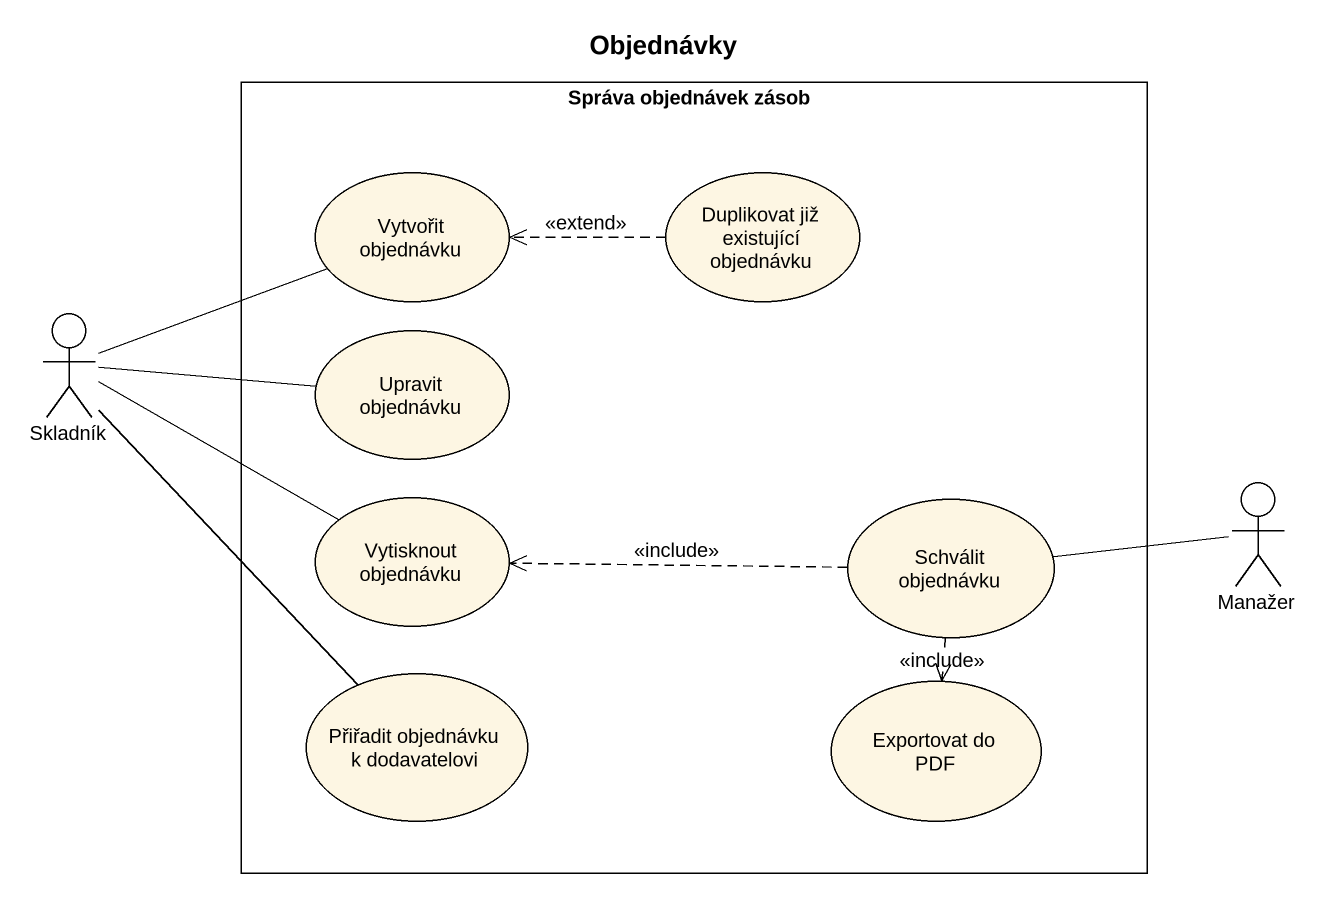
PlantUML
@startuml
title Objednávky
rectangle "Správa objednávek zásob" as Správa_objednávek_zásob {
  usecase "Vytvořit objednávku" as Vytvořit_objednávku
  usecase "Duplikovat již existující objednávku" as Duplikovat_již_existující
  usecase "Upravit objednávku" as Upravit_objednávku
  usecase "Vytisknout objednávku" as Vytisknout_objednávku
  usecase "Schválit objednávku" as Schválit_objednávku
  usecase "Přiřadit objednávku k dodavatelovi" as Přiřadit_objednávku_k
  usecase "Exportovat do PDF" as Exportovat_do_PDF
}
actor Skladník
actor Manažer
Duplikovat_již_existující .left.> Vytvořit_objednávku : <<extend>>
Skladník -right- Vytvořit_objednávku
Skladník -right- Upravit_objednávku
Skladník -right- Vytisknout_objednávku
Skladník -- Přiřadit_objednávku_k
Schválit_objednávku .left.> Vytisknout_objednávku : <<include>>
Schválit_objednávku ..> Exportovat_do_PDF : <<include>>
Manažer -left- Schválit_objednávku
@enduml
